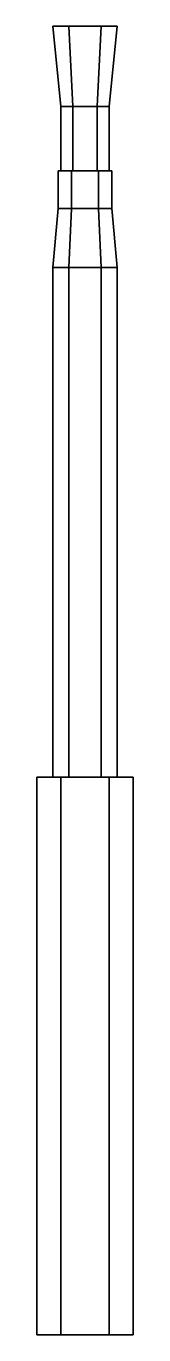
# Model space of a CAD drawing. Extents: x -0.09 to 0.09, y 0.14 to 2.58.
import ezdxf

# ---------------------------------------------------------------- set-up
doc = ezdxf.new("R2010")
doc.units = 0
doc.layers.add('GUN', color=1, linetype='CONTINUOUS')

msp = doc.modelspace()

# ---------------------------------------------------------------- linework, layer by layer
at = {"layer": 'GUN'}
for points in [[(-0.045, 2.43), (-0.0225, 2.43, 0.039), (-0.03, 2.58, 0.052), (-0.06, 2.58)], [(-0.0225, 2.43, -0.039), (-0.045, 2.43), (-0.06, 2.58), (-0.03, 2.58, -0.052)], [(-0.045, 2.43), (-0.0225, 2.43, -0.039), (-0.03, 2.58, -0.052), (-0.06, 2.58)], [(-0.0225, 2.43, 0.039), (-0.045, 2.43), (-0.06, 2.58), (-0.03, 2.58, 0.052)], [(-0.0225, 2.43, 0.039), (0.0225, 2.43, 0.039), (0.03, 2.58, 0.052), (-0.03, 2.58, 0.052)], [(0.0225, 2.43, -0.039), (-0.0225, 2.43, -0.039), (-0.03, 2.58, -0.052), (0.03, 2.58, -0.052)], [(-0.0225, 2.43, -0.039), (0.0225, 2.43, -0.039), (0.03, 2.58, -0.052), (-0.03, 2.58, -0.052)], [(0.0225, 2.43, 0.039), (-0.0225, 2.43, 0.039), (-0.03, 2.58, 0.052), (0.03, 2.58, 0.052)], [(0.0225, 2.43, 0.039), (0.045, 2.43), (0.06, 2.58), (0.03, 2.58, 0.052)], [(0.045, 2.43), (0.0225, 2.43, -0.039), (0.03, 2.58, -0.052), (0.06, 2.58)], [(0.0225, 2.43, -0.039), (0.045, 2.43), (0.06, 2.58), (0.03, 2.58, -0.052)], [(0.045, 2.43), (0.0225, 2.43, 0.039), (0.03, 2.58, 0.052), (0.06, 2.58)], [(-0.045, 2.31), (-0.0225, 2.31, 0.039), (-0.0225, 2.43, 0.039), (-0.045, 2.43)], [(-0.0225, 2.31, -0.039), (-0.045, 2.31), (-0.045, 2.43), (-0.0225, 2.43, -0.039)], [(-0.0225, 2.43, 0.039), (0.0225, 2.43, 0.039), (0.045, 2.43), (-0.045, 2.43)], [(-0.045, 2.43), (0.045, 2.43), (0.0225, 2.43, -0.039), (-0.0225, 2.43, -0.039)], [(-0.0225, 2.31, 0.039), (0.0225, 2.31, 0.039), (0.0225, 2.43, 0.039), (-0.0225, 2.43, 0.039)], [(0.0225, 2.31, -0.039), (-0.0225, 2.31, -0.039), (-0.0225, 2.43, -0.039), (0.0225, 2.43, -0.039)], [(0.0225, 2.31, 0.039), (0.045, 2.31), (0.045, 2.43), (0.0225, 2.43, 0.039)], [(0.045, 2.31), (0.0225, 2.31, -0.039), (0.0225, 2.43, -0.039), (0.045, 2.43)], [(-0.05, 2.24), (-0.025, 2.24, 0.0433), (-0.025, 2.31, 0.0433), (-0.05, 2.31)], [(-0.025, 2.24, -0.0433), (-0.05, 2.24), (-0.05, 2.31), (-0.025, 2.31, -0.0433)], [(-0.025, 2.31, 0.0433), (0.025, 2.31, 0.0433), (0.05, 2.31), (-0.05, 2.31)], [(-0.05, 2.31), (0.05, 2.31), (0.025, 2.31, -0.0433), (-0.025, 2.31, -0.0433)], [(-0.025, 2.24, 0.0433), (0.025, 2.24, 0.0433), (0.025, 2.31, 0.0433), (-0.025, 2.31, 0.0433)], [(0.025, 2.24, -0.0433), (-0.025, 2.24, -0.0433), (-0.025, 2.31, -0.0433), (0.025, 2.31, -0.0433)], [(0.025, 2.24, 0.0433), (0.05, 2.24), (0.05, 2.31), (0.025, 2.31, 0.0433)], [(0.05, 2.24), (0.025, 2.24, -0.0433), (0.025, 2.31, -0.0433), (0.05, 2.31)], [(-0.05, 2.24), (-0.025, 2.24, -0.0433), (-0.03, 2.13, -0.052), (-0.06, 2.13)], [(-0.025, 2.24, 0.0433), (-0.05, 2.24), (-0.06, 2.13), (-0.03, 2.13, 0.052)], [(-0.025, 2.24, -0.0433), (0.025, 2.24, -0.0433), (0.03, 2.13, -0.052), (-0.03, 2.13, -0.052)], [(0.025, 2.24, 0.0433), (-0.025, 2.24, 0.0433), (-0.03, 2.13, 0.052), (0.03, 2.13, 0.052)], [(0.025, 2.24, -0.0433), (0.05, 2.24), (0.06, 2.13), (0.03, 2.13, -0.052)], [(0.05, 2.24), (0.025, 2.24, 0.0433), (0.03, 2.13, 0.052), (0.06, 2.13)], [(-0.06, 1.18), (-0.03, 1.18, 0.052), (-0.03, 2.13, 0.052), (-0.06, 2.13)], [(-0.03, 1.18, -0.052), (-0.06, 1.18), (-0.06, 2.13), (-0.03, 2.13, -0.052)], [(-0.03, 1.18, 0.052), (0.03, 1.18, 0.052), (0.03, 2.13, 0.052), (-0.03, 2.13, 0.052)], [(0.03, 1.18, -0.052), (-0.03, 1.18, -0.052), (-0.03, 2.13, -0.052), (0.03, 2.13, -0.052)], [(0.03, 1.18, 0.052), (0.06, 1.18), (0.06, 2.13), (0.03, 2.13, 0.052)], [(0.06, 1.18), (0.03, 1.18, -0.052), (0.03, 2.13, -0.052), (0.06, 2.13)], [(-0.09, 0.14), (-0.045, 0.14, 0.0779), (-0.045, 1.18, 0.0779), (-0.09, 1.18)], [(-0.045, 0.14, -0.0779), (-0.09, 0.14), (-0.09, 1.18), (-0.045, 1.18, -0.0779)], [(-0.045, 1.18, 0.0779), (0.045, 1.18, 0.0779), (0.09, 1.18), (-0.09, 1.18)], [(-0.09, 1.18), (0.09, 1.18), (0.045, 1.18, -0.0779), (-0.045, 1.18, -0.0779)], [(-0.045, 0.14, 0.0779), (0.045, 0.14, 0.0779), (0.045, 1.18, 0.0779), (-0.045, 1.18, 0.0779)], [(0.045, 0.14, -0.0779), (-0.045, 0.14, -0.0779), (-0.045, 1.18, -0.0779), (0.045, 1.18, -0.0779)], [(0.045, 0.14, 0.0779), (0.09, 0.14), (0.09, 1.18), (0.045, 1.18, 0.0779)], [(0.09, 0.14), (0.045, 0.14, -0.0779), (0.045, 1.18, -0.0779), (0.09, 1.18)]]:
    msp.add_3dface(points, dxfattribs=at)

doc.saveas('drawing.dxf')
